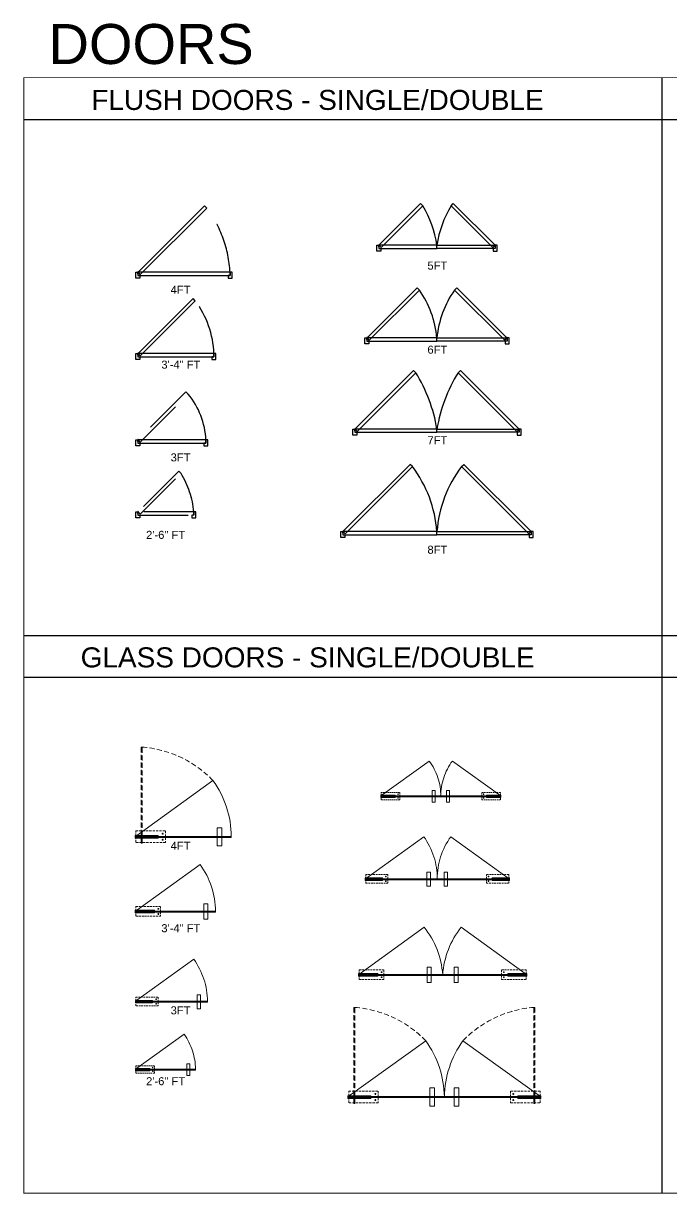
# Model space of a CAD drawing. Header units: inches. Extents: x 0 to 2128, y 0 to 649.
# Drawn here: x 1490 to 1814, y 64 to 648 of the extents above; entities that cross this region are included whole.
import ezdxf

# ---------------------------------------------------------------- set-up
doc = ezdxf.new("R2010")
doc.units = ezdxf.units.IN
doc.header["$MEASUREMENT"] = 0
doc.linetypes.add('DASHED', pattern=[0.75, 0.5, -0.25])
doc.linetypes.add('HIDDEN', pattern=[0.375, 0.25, -0.125])
doc.layers.add('Door_Glass', color=4, linetype='Continuous', lineweight=15)
doc.layers.add('I_Hardware', color=7, linetype='Continuous', lineweight=18)
doc.layers.add('Pline_Cut_Door & Window', color=6, linetype='Continuous')
doc.styles.add('ARIAL', font='arial.ttf')

# ---------------------------------------------------------------- blocks, each defined once
blk = doc.blocks.new('Fd 1')
at = {"linetype": 'HIDDEN', "ltscale": 100}
for p, q in [((1.12, 3.02), (1.13, 3.03)), ((1.13, 3.03), (1.68, 2.45)), ((1.72, 2.49), (1.16, 3.06)), ((1.68, 2.45), (1.72, 2.49))]:
    blk.add_line(p, q, dxfattribs=at)
at = {"linetype": 'HIDDEN', "ltscale": 500}
blk.add_lwpolyline([(2.14, 1.83), (35.36, 35.05), (34.22, 36.17), (1.01, 2.96), (2.14, 1.83)], dxfattribs=at)
at = {"linetype": 'HIDDEN', "ltscale": 100}
for points in [[(0, 3), (1, 3), (1, 1.4), (2, 1.4), (2, 0), (0, 0), (0, 3)], [(48, 3), (47, 3), (47, 1.4), (46, 1.4), (46, 0), (48, 0), (48, 3)]]:
    blk.add_lwpolyline(points, dxfattribs=at)
for points in [[(1.01, 2.2), (1.01, 3, 0.202929), (1, 3.03, 0.177405), (1.05, 3), (1.05, 2.2)], [(1.12, 2.2), (1.12, 3, -0.202929), (1.13, 3.03, -0.177405), (1.07, 3), (1.07, 2.2)]]:
    blk.add_lwpolyline(points, format="xyb", close=True, dxfattribs=at)
at = {"ltscale": 100}
blk.add_lwpolyline([(1.04, 1.4), (47, 1.4), (47, 3), (1, 3), (1, 1.44)], dxfattribs=at)
at = {"linetype": 'HIDDEN', "ltscale": 100}
for radius in [0.0895, 0.0273]:
    blk.add_circle((1.06, 3.09), radius, dxfattribs=at)
for centre, radius, start, end in [((-10.86, 0.13), 57.93, 2.84176, 37.07008), ((1.06, 3.09), 0.0895, 0.75686, 180.75686), ((1.06, 3.09), 0.0898, 180.89705, 308.19524), ((1.19, 3.09), 0.0382, 183.23875, 229.12357)]:
    blk.add_arc(centre, radius, start, end, dxfattribs=at)
blk = doc.blocks.new('Fd2')
at = {"linetype": 'HIDDEN', "ltscale": 500}
for p, q in [((1.12, 3.02), (1.13, 3.03)), ((1.13, 3.03), (1.68, 2.45)), ((1.72, 2.49), (1.16, 3.06)), ((1.68, 2.45), (1.72, 2.49))]:
    blk.add_line(p, q, dxfattribs=at)
for points in [[(2.14, 1.83), (29.71, 29.37), (28.57, 30.5), (1.01, 2.96), (2.14, 1.83)], [(0, 3), (1, 3), (1, 1.4), (2, 1.4), (2, 0), (0, 0), (0, 3)], [(1.04, 1.4), (39, 1.4), (39, 3), (1, 3), (1, 1.44)], [(40, 3), (39, 3), (39, 1.4), (38, 1.4), (38, 0), (40, 0), (40, 3)]]:
    blk.add_lwpolyline(points, dxfattribs=at)
for points in [[(1.01, 2.2), (1.01, 3, 0.202929), (1, 3.03, 0.177405), (1.05, 3), (1.05, 2.2)], [(1.12, 2.2), (1.12, 3, -0.202929), (1.13, 3.03, -0.177405), (1.07, 3), (1.07, 2.2)]]:
    blk.add_lwpolyline(points, format="xyb", close=True, dxfattribs=at)
for radius in [0.0895, 0.0273]:
    blk.add_circle((1.06, 3.09), radius, dxfattribs=at)
at = {"linetype": 'HIDDEN', "ltscale": 100}
blk.add_arc((-8.11, 1.22), 47.15, 2.15887, 36.65494, dxfattribs=at)
at = {"linetype": 'HIDDEN', "ltscale": 500}
for centre, radius, start, end in [((1.06, 3.09), 0.0895, 0.75686, 180.75686), ((1.06, 3.09), 0.0898, 180.89705, 308.19524), ((1.19, 3.09), 0.0382, 183.23875, 229.12357)]:
    blk.add_arc(centre, radius, start, end, dxfattribs=at)
blk = doc.blocks.new('Fd3')
at = {"linetype": 'HIDDEN', "ltscale": 100}
for p, q in [((1.12, 3.02), (1.13, 3.03)), ((1.13, 3.03), (1.68, 2.45)), ((1.72, 2.49), (1.16, 3.06)), ((1.68, 2.45), (1.72, 2.49))]:
    blk.add_line(p, q, dxfattribs=at)
for points in [[(2.14, 1.83), (26.18, 25.89), (25.04, 27.01), (1.01, 2.96), (2.14, 1.83)], [(0, 3), (1, 3), (1, 1.4), (2, 1.4), (2, 0), (0, 0), (0, 3)], [(36, 3), (35, 3), (35, 1.4), (34, 1.4), (34, 0), (36, 0), (36, 3)]]:
    blk.add_lwpolyline(points, dxfattribs=at)
for points in [[(1.01, 2.2), (1.01, 3, 0.202929), (1, 3.03, 0.177405), (1.05, 3), (1.05, 2.2)], [(1.12, 2.2), (1.12, 3, -0.202929), (1.13, 3.03, -0.177405), (1.07, 3), (1.07, 2.2)]]:
    blk.add_lwpolyline(points, format="xyb", close=True, dxfattribs=at)
at = {"ltscale": 100}
blk.add_lwpolyline([(1.04, 1.4), (35, 1.4), (35, 3), (1, 3), (1, 1.44)], dxfattribs=at)
at = {"linetype": 'HIDDEN', "ltscale": 100}
for radius in [0.0895, 0.0273]:
    blk.add_circle((1.06, 3.09), radius, dxfattribs=at)
for centre, radius, start, end in [((-3.6, 1.27), 38.64, 2.56989, 39.58162), ((1.06, 3.09), 0.0895, 0.75686, 180.75686), ((1.06, 3.09), 0.0898, 180.89705, 308.19524), ((1.19, 3.09), 0.0382, 183.23875, 229.12357)]:
    blk.add_arc(centre, radius, start, end, dxfattribs=at)
blk = doc.blocks.new('Fd4')
at = {"linetype": 'HIDDEN', "ltscale": 100}
for p, q in [((1.12, 3.02), (1.13, 3.03)), ((1.13, 3.03), (1.68, 2.45)), ((1.72, 2.49), (1.16, 3.06)), ((1.68, 2.45), (1.72, 2.49))]:
    blk.add_line(p, q, dxfattribs=at)
for points in [[(2.14, 1.83), (22.53, 22.25), (21.39, 23.37), (1.01, 2.96), (2.14, 1.83)], [(0, 3), (1, 3), (1, 1.4), (2, 1.4), (2, 0), (0, 0), (0, 3)], [(1.04, 1.4), (29, 1.4), (29, 3), (1, 3), (1, 1.44)], [(30, 3), (29, 3), (29, 1.4), (28, 1.4), (28, 0), (30, 0), (30, 3)]]:
    blk.add_lwpolyline(points, dxfattribs=at)
for points in [[(1.01, 2.2), (1.01, 3, 0.202929), (1, 3.03, 0.177405), (1.05, 3), (1.05, 2.2)], [(1.12, 2.2), (1.12, 3, -0.202929), (1.13, 3.03, -0.177405), (1.07, 3), (1.07, 2.2)]]:
    blk.add_lwpolyline(points, format="xyb", close=True, dxfattribs=at)
for radius in [0.0895, 0.0273]:
    blk.add_circle((1.06, 3.09), radius, dxfattribs=at)
for centre, radius, start, end in [((-17.36, -1.88), 46.62, 6.01257, 31.17041), ((1.06, 3.09), 0.0895, 0.75686, 180.75686), ((1.06, 3.09), 0.0898, 180.89705, 308.19524), ((1.19, 3.09), 0.0382, 183.23875, 229.12357)]:
    blk.add_arc(centre, radius, start, end, dxfattribs=at)
blk = doc.blocks.new('Fd 5')
for p, q in [((1.12, 3.02), (1.13, 3.03)), ((1.13, 3.03), (1.68, 2.45)), ((1.72, 2.49), (1.16, 3.06)), ((1.68, 2.45), (1.72, 2.49)), ((58.28, 2.49), (58.84, 3.06)), ((58.32, 2.45), (58.28, 2.49)), ((58.87, 3.03), (58.32, 2.45)), ((58.88, 3.02), (58.87, 3.03))]:
    blk.add_line(p, q)
for points in [[(2.14, 1.83), (22.97, 22.68), (21.83, 23.8), (1.01, 2.96), (2.14, 1.83)], [(57.86, 1.83), (37.03, 22.68), (38.17, 23.8), (58.99, 2.96), (57.86, 1.83)], [(0, 3), (1, 3), (1, 1.4), (2, 1.4), (2, 0), (0, 0), (0, 3)], [(1, 1.42), (30, 1.4), (30, 3), (1, 2.98), (1, 1.42)], [(59, 1.42), (30, 1.4), (30, 3), (59, 2.98), (59, 1.42)], [(60, 3), (59, 3), (59, 1.4), (58, 1.4), (58, 0), (60, 0), (60, 3)]]:
    blk.add_lwpolyline(points)
for points in [[(1.01, 2.2), (1.01, 3, 0.202929), (1, 3.03, 0.177405), (1.05, 3), (1.05, 2.2)], [(1.12, 2.2), (1.12, 3, -0.202929), (1.13, 3.03, -0.177405), (1.07, 3), (1.07, 2.2)], [(58.88, 2.2), (58.88, 3, 0.202929), (58.87, 3.03, 0.177405), (58.93, 3), (58.93, 2.2)], [(58.99, 2.2), (58.99, 3, -0.202929), (59, 3.03, -0.177405), (58.95, 3), (58.95, 2.2)]]:
    blk.add_lwpolyline(points, format="xyb", close=True)
for centre, radius in [((1.06, 3.09), 0.0895), ((1.06, 3.09), 0.0273), ((58.94, 3.09), 0.0895), ((58.94, 3.09), 0.0273)]:
    blk.add_circle(centre, radius)
for centre, radius, start, end in [((-23.3, -4.92), 53.88, 8.41043, 30.8142), ((83.3, -4.92), 53.88, 149.1858, 171.58957), ((1.06, 3.09), 0.0895, 0.75686, 180.75686), ((1.06, 3.09), 0.0898, 180.89705, 308.19524), ((1.19, 3.09), 0.0382, 183.23875, 229.12357), ((58.81, 3.09), 0.0382, 310.87643, 356.76125), ((58.94, 3.09), 0.0895, 359.24314, 179.24314), ((58.94, 3.09), 0.0898, 231.80476, 359.10295)]:
    blk.add_arc(centre, radius, start, end)
blk = doc.blocks.new('Fd 6')
for p, q in [((1.12, 3.02), (1.13, 3.03)), ((1.13, 3.03), (1.68, 2.45)), ((1.72, 2.49), (1.16, 3.06)), ((1.68, 2.45), (1.72, 2.49)), ((70.28, 2.49), (70.84, 3.06)), ((70.32, 2.45), (70.28, 2.49)), ((70.87, 3.03), (70.32, 2.45)), ((70.88, 3.02), (70.87, 3.03))]:
    blk.add_line(p, q)
for points in [[(2.14, 1.83), (27.24, 26.94), (26.1, 28.06), (1.01, 2.96), (2.14, 1.83)], [(69.86, 1.83), (44.76, 26.94), (45.9, 28.06), (70.99, 2.96), (69.86, 1.83)], [(0, 3), (1, 3), (1, 1.4), (2, 1.4), (2, 0), (0, 0), (0, 3)], [(1.04, 1.4), (36, 1.4), (36, 3), (1, 3), (1, 1.44)], [(70.96, 1.4), (36, 1.4), (36, 3), (71, 3), (71, 1.44)], [(72, 3), (71, 3), (71, 1.4), (70, 1.4), (70, 0), (72, 0), (72, 3)]]:
    blk.add_lwpolyline(points)
for points in [[(1.01, 2.2), (1.01, 3, 0.202929), (1, 3.03, 0.177405), (1.05, 3), (1.05, 2.2)], [(1.12, 2.2), (1.12, 3, -0.202929), (1.13, 3.03, -0.177405), (1.07, 3), (1.07, 2.2)], [(70.88, 2.2), (70.88, 3, 0.202929), (70.87, 3.03, 0.177405), (70.93, 3), (70.93, 2.2)], [(70.99, 2.2), (70.99, 3, -0.202929), (71, 3.03, -0.177405), (70.95, 3), (70.95, 2.2)]]:
    blk.add_lwpolyline(points, format="xyb", close=True)
for centre, radius in [((1.06, 3.09), 0.0895), ((1.06, 3.09), 0.0273), ((70.94, 3.09), 0.0895), ((70.94, 3.09), 0.0273)]:
    blk.add_circle(centre, radius)
for centre, radius, start, end in [((-13.84, -1.66), 50.06, 5.34659, 34.84949), ((85.84, -1.66), 50.06, 145.15051, 174.65341), ((1.06, 3.09), 0.0895, 0.75686, 180.75686), ((1.06, 3.09), 0.0898, 180.89705, 308.19524), ((1.19, 3.09), 0.0382, 183.23875, 229.12357), ((70.81, 3.09), 0.0382, 310.87643, 356.76125), ((70.94, 3.09), 0.0895, 359.24314, 179.24314), ((70.94, 3.09), 0.0898, 231.80476, 359.10295)]:
    blk.add_arc(centre, radius, start, end)
blk = doc.blocks.new('Fd 7')
for p, q in [((1.12, 3.02), (1.13, 3.03)), ((1.13, 3.03), (1.68, 2.45)), ((1.72, 2.49), (1.16, 3.06)), ((1.68, 2.45), (1.72, 2.49)), ((82.28, 2.49), (82.84, 3.06)), ((82.32, 2.45), (82.28, 2.49)), ((82.87, 3.03), (82.32, 2.45)), ((82.88, 3.02), (82.87, 3.03))]:
    blk.add_line(p, q)
for points in [[(2.14, 1.83), (31.46, 31.16), (30.32, 32.28), (1.01, 2.96), (2.14, 1.83)], [(81.86, 1.83), (52.54, 31.16), (53.68, 32.28), (82.99, 2.96), (81.86, 1.83)], [(0, 3), (1, 3), (1, 1.4), (2, 1.4), (2, 0), (0, 0), (0, 3)], [(1.04, 1.4), (42, 1.4), (42, 3), (1, 3), (1, 1.44)], [(82.96, 1.4), (42, 1.4), (42, 3), (83, 3), (83, 1.44)], [(84, 3), (83, 3), (83, 1.4), (82, 1.4), (82, 0), (84, 0), (84, 3)]]:
    blk.add_lwpolyline(points)
for points in [[(1.01, 2.2), (1.01, 3, 0.202929), (1, 3.03, 0.177405), (1.05, 3), (1.05, 2.2)], [(1.12, 2.2), (1.12, 3, -0.202929), (1.13, 3.03, -0.177405), (1.07, 3), (1.07, 2.2)], [(82.88, 2.2), (82.88, 3, 0.202929), (82.87, 3.03, 0.177405), (82.93, 3), (82.93, 2.2)], [(82.99, 2.2), (82.99, 3, -0.202929), (83, 3.03, -0.177405), (82.95, 3), (82.95, 2.2)]]:
    blk.add_lwpolyline(points, format="xyb", close=True)
for centre, radius in [((1.06, 3.09), 0.0895), ((1.06, 3.09), 0.0273), ((82.94, 3.09), 0.0895), ((82.94, 3.09), 0.0273)]:
    blk.add_circle(centre, radius)
for centre, radius, start, end in [((-34.35, -9.54), 77.37, 9.32551, 31.73231), ((118.35, -9.54), 77.37, 148.26769, 170.67449), ((1.06, 3.09), 0.0895, 0.75686, 180.75686), ((1.06, 3.09), 0.0898, 180.89705, 308.19524), ((1.19, 3.09), 0.0382, 183.23875, 229.12357), ((82.81, 3.09), 0.0382, 310.87643, 356.76125), ((82.94, 3.09), 0.0895, 359.24314, 179.24314), ((82.94, 3.09), 0.0898, 231.80476, 359.10295)]:
    blk.add_arc(centre, radius, start, end)
blk = doc.blocks.new('Fd 8')
for p, q in [((1.12, 3.02), (1.13, 3.03)), ((1.13, 3.03), (1.68, 2.45)), ((1.72, 2.49), (1.16, 3.06)), ((1.68, 2.45), (1.72, 2.49)), ((94.28, 2.49), (94.84, 3.06)), ((94.32, 2.45), (94.28, 2.49)), ((94.87, 3.03), (94.32, 2.45)), ((94.88, 3.02), (94.87, 3.03))]:
    blk.add_line(p, q)
for points in [[(2.14, 1.83), (35.75, 35.44), (34.61, 36.56), (1.01, 2.96), (2.14, 1.83)], [(93.86, 1.83), (60.25, 35.44), (61.39, 36.56), (94.99, 2.96), (93.86, 1.83)], [(0, 3), (1, 3), (1, 1.4), (2, 1.4), (2, 0), (0, 0), (0, 3)], [(1.04, 1.4), (48, 1.4), (48, 3), (1, 3), (1, 1.44)], [(94.96, 1.4), (48, 1.4), (48, 3), (95, 3), (95, 1.44)], [(96, 3), (95, 3), (95, 1.4), (94, 1.4), (94, 0), (96, 0), (96, 3)]]:
    blk.add_lwpolyline(points)
for points in [[(1.01, 2.2), (1.01, 3, 0.202929), (1, 3.03, 0.177405), (1.05, 3), (1.05, 2.2)], [(1.12, 2.2), (1.12, 3, -0.202929), (1.13, 3.03, -0.177405), (1.07, 3), (1.07, 2.2)], [(94.88, 2.2), (94.88, 3, 0.202929), (94.87, 3.03, 0.177405), (94.93, 3), (94.93, 2.2)], [(94.99, 2.2), (94.99, 3, -0.202929), (95, 3.03, -0.177405), (94.95, 3), (94.95, 2.2)]]:
    blk.add_lwpolyline(points, format="xyb", close=True)
for centre, radius in [((1.06, 3.09), 0.0895), ((1.06, 3.09), 0.0273), ((94.94, 3.09), 0.0895), ((94.94, 3.09), 0.0273)]:
    blk.add_circle(centre, radius)
for centre, radius, start, end in [((-13.44, -1.68), 61.62, 4.35334, 37.0366), ((109.44, -1.68), 61.62, 142.9634, 175.64666), ((1.06, 3.09), 0.0895, 0.75686, 180.75686), ((1.06, 3.09), 0.0898, 180.89705, 308.19524), ((1.19, 3.09), 0.0382, 183.23875, 229.12357), ((94.81, 3.09), 0.0382, 310.87643, 356.76125), ((94.94, 3.09), 0.0895, 359.24314, 179.24314), ((94.94, 3.09), 0.0898, 231.80476, 359.10295)]:
    blk.add_arc(centre, radius, start, end)
blk = doc.blocks.new('FS')
at = {"linetype": 'HIDDEN', "ltscale": 30}
for p, q in [((61, 1), (53, 1)), ((63, 3), (63, 11)), ((65, 1), (73, 1)), ((65, 1), (73, 1)), ((297, 34), (289, 34)), ((299, 37), (299, 44)), ((299, 32), (299, 25)), ((301, 34), (309, 34)), ((301, 34), (309, 34)), ((63, -1), (63, -9)), ((297, -34), (289, -34)), ((299, -32), (299, -25)), ((299, -37), (299, -44)), ((301, -34), (309, -34)), ((301, -34), (309, -34))]:
    blk.add_line(p, q, dxfattribs=at)
at = {"linetype": 'HIDDEN', "ltscale": 100}
blk.add_lwpolyline([(329, -64), (329, 64), (0, 64), (0, -64), (329, -64)], dxfattribs=at)
at = {"linetype": 'HIDDEN', "ltscale": 30}
for centre, radius in [((63, 1), 7.5), ((299, 34), 5), ((299, -34), 5)]:
    blk.add_circle(centre, radius, dxfattribs=at)
blk = doc.blocks.new('Glass Door 1')
at = {"linetype": 'HIDDEN', "ltscale": 200}
blk.add_line((-0.23, 3.08, 0), (38.49, 30.96, 0), dxfattribs=at)
for p, q in [((-0.35, 3.18, 0), (11.05, 3.18, 0)), ((-0.35, 2.47, 0), (11.05, 2.47, 0))]:
    blk.add_line(p, q)
at = {"linetype": 'HIDDEN', "ltscale": 30}
for p, q in [((2.73, 2.84), (2.39, 2.84)), ((2.82, 2.93), (2.82, 3.27)), ((2.82, 2.93), (2.82, 3.27)), ((2.82, 2.74), (2.82, 2.41)), ((2.91, 2.84), (3.25, 2.84))]:
    blk.add_line(p, q, dxfattribs=at)
at = {"linetype": 'DASHED', "ltscale": 5, "elevation": 0}
blk.add_lwpolyline([(2.71, -0.34), (2.94, -0.34), (3.08, -0.21), (3.08, 47.54), (2.93, 47.66), (2.71, 47.66), (2.58, 47.54), (2.58, -0.21)], close=True, dxfattribs=at)
at = {"elevation": 0}
for points in [[(-0.35, 2.12), (-0.35, 3.54), (11.05, 3.54), (11.05, 3.08)], [(11.05, 2.58), (11.05, 2.12), (-0.35, 2.12)]]:
    blk.add_lwpolyline(points, dxfattribs=at)
blk.add_lwpolyline([(-0.35, 2.95), (-0.35, 2.72), (-0.23, 2.58), (47.52, 2.58), (47.65, 2.73), (47.65, 2.95), (47.52, 3.08), (-0.23, 3.08)], close=True, dxfattribs=at)
at = {"linetype": 'HIDDEN', "ltscale": 30}
blk.add_circle((2.82, 2.84), 0.336, dxfattribs=at)
at = {"linetype": 'DASHED', "ltscale": 5}
blk.add_arc((-1.07, -7.05, 0), 54.86, 43.87066, 85.82347, dxfattribs=at)
at = {"linetype": 'HIDDEN', "ltscale": 200}
blk.add_arc((-0.36, 2.76, 0), 48, 0.23051, 35.99349, dxfattribs=at)
at = {"layer": 'I_Hardware', "elevation": 0}
for points in [[(42.85, 3.08), (40.51, 3.08), (40.51, 7.4), (42.85, 7.4)], [(42.85, -1.74), (40.51, -1.74), (40.51, 2.58), (42.85, 2.58)]]:
    blk.add_lwpolyline(points, close=True, dxfattribs=at)
at = {"color": 7, "extrusion": (0, 0, -1), "xscale": 0.0447560013928568, "yscale": 0.0447560013928568, "zscale": -0.0447560013928568, "rotation": 180}
blk.add_blockref('FS', (0, 2.89), dxfattribs=at)
blk = doc.blocks.new('Glass Door 2')
at = {"linetype": 'HIDDEN', "ltscale": 200}
blk.add_line((-0.19, 2.58, 0), (32.1, 25.84, 0), dxfattribs=at)
for p, q in [((-0.3, 2.67, 0), (9.26, 2.67, 0)), ((-0.19, 2.58, 0), (-0.3, 2.47, 0)), ((-0.3, 2.47, 0), (-0.3, 2.21, 0)), ((-0.3, 2.21, 0), (-0.19, 2.08, 0)), ((-0.3, 1.99), (9.26, 1.99)), ((39.6, 2.58, 0), (-0.19, 2.58, 0)), ((-0.19, 2.08, 0), (39.6, 2.08, 0)), ((39.7, 2.47, 0), (39.6, 2.58, 0)), ((39.6, 2.08, 0), (39.7, 2.2, 0)), ((39.7, 2.2, 0), (39.7, 2.47, 0))]:
    blk.add_line(p, q)
at = {"elevation": 0}
blk.add_lwpolyline([(-0.3, 1.69), (-0.3, 2.96), (9.26, 2.96), (9.26, 2.58)], dxfattribs=at)
blk.add_lwpolyline([(9.26, 2.08), (9.26, 1.69), (-0.3, 1.69)])
at = {"linetype": 'HIDDEN', "ltscale": 200}
blk.add_arc((-0.51, 2.31, 0), 40.22, 0.23051, 35.80139, dxfattribs=at)
at = {"layer": 'I_Hardware', "elevation": 0}
for points in [[(35.9, 2.58), (33.94, 2.58), (33.94, 6.2), (35.9, 6.2)], [(35.9, -1.54), (33.94, -1.54), (33.94, 2.08), (35.9, 2.08)]]:
    blk.add_lwpolyline(points, close=True, dxfattribs=at)
at = {"color": 7, "extrusion": (0, 0, -1), "xscale": 0.0374961677131797, "yscale": 0.0374961677131797, "zscale": -0.0374961677131797, "rotation": 180}
blk.add_blockref('FS', (0, 2.42), dxfattribs=at)
blk = doc.blocks.new('Glass Door 3')
at = {"linetype": 'HIDDEN', "ltscale": 200}
blk.add_line((-0.17, 2.32, 0), (28.89, 23.25, 0), dxfattribs=at)
for p, q in [((-0.27, 2.4, 0), (8.34, 2.4, 0)), ((-0.17, 2.32, 0), (-0.27, 2.22, 0)), ((-0.27, 2.22, 0), (-0.27, 1.94, 0)), ((-0.27, 1.94, 0), (-0.17, 1.82, 0)), ((-0.27, 1.74, 0), (8.34, 1.74, 0)), ((35.64, 2.32, 0), (-0.17, 2.32, 0)), ((-0.17, 1.82, 0), (35.64, 1.82, 0)), ((35.73, 2.22, 0), (35.64, 2.32, 0)), ((35.64, 1.82, 0), (35.73, 1.95, 0)), ((35.73, 1.95, 0), (35.73, 2.22, 0))]:
    blk.add_line(p, q)
at = {"elevation": 0}
for points in [[(-0.27, 1.47), (-0.27, 2.67), (8.34, 2.67), (8.34, 2.32)], [(8.34, 1.82), (8.34, 1.47), (-0.27, 1.47)]]:
    blk.add_lwpolyline(points, dxfattribs=at)
at = {"linetype": 'HIDDEN', "ltscale": 200}
blk.add_arc((-0.46, 2.08, 0), 36.2, 0.23051, 35.80141, dxfattribs=at)
at = {"layer": 'I_Hardware', "elevation": 0}
for points in [[(32.31, 2.32), (30.54, 2.32), (30.54, 5.58), (32.31, 5.58)], [(32.31, -1.44), (30.54, -1.44), (30.54, 1.82), (32.31, 1.82)]]:
    blk.add_lwpolyline(points, close=True, dxfattribs=at)
at = {"color": 7, "extrusion": (0, 0, -1), "xscale": 0.0337465509460673, "yscale": 0.0337465509460673, "zscale": -0.0337465509460673, "rotation": 180}
blk.add_blockref('FS', (0, 2.18), dxfattribs=at)
blk = doc.blocks.new('Glass Door 4')
at = {"linetype": 'HIDDEN', "ltscale": 200}
blk.add_line((-0.14, 1.93, 0), (24.08, 19.38, 0), dxfattribs=at)
for p, q in [((-0.22, 2, 0), (6.95, 2, 0)), ((-0.14, 1.93, 0), (-0.22, 1.85, 0)), ((-0.22, 1.85, 0), (-0.22, 1.55, 0)), ((-0.22, 1.55, 0), (-0.14, 1.43, 0)), ((-0.22, 1.37, 0), (6.95, 1.37, 0)), ((29.7, 1.93, 0), (-0.14, 1.93, 0)), ((-0.14, 1.43, 0), (29.7, 1.43, 0)), ((29.78, 1.85, 0), (29.7, 1.93, 0)), ((29.7, 1.43, 0), (29.78, 1.57, 0)), ((29.78, 1.57, 0), (29.78, 1.85, 0))]:
    blk.add_line(p, q)
at = {"elevation": 0}
for points in [[(-0.22, 1.14), (-0.22, 2.22), (6.95, 2.22), (6.95, 1.93)], [(6.95, 1.43), (6.95, 1.14), (-0.22, 1.14)]]:
    blk.add_lwpolyline(points, dxfattribs=at)
at = {"linetype": 'HIDDEN', "ltscale": 200}
blk.add_arc((-0.39, 1.73, 0), 30.16, 0.23051, 35.8014, dxfattribs=at)
at = {"layer": 'I_Hardware', "elevation": 0}
for points in [[(26.92, 1.93), (25.45, 1.93), (25.45, 4.65), (26.92, 4.65)], [(26.92, -1.28), (25.45, -1.28), (25.45, 1.43), (26.92, 1.43)]]:
    blk.add_lwpolyline(points, close=True, dxfattribs=at)
at = {"color": 7, "extrusion": (0, 0, -1), "xscale": 0.0281221305642448, "yscale": 0.0281221305642448, "zscale": -0.0281221305642448, "rotation": 180}
blk.add_blockref('FS', (0, 1.81), dxfattribs=at)
blk = doc.blocks.new('Glass Door 5')
at = {"linetype": 'HIDDEN', "ltscale": 200}
for p, q in [((-0.14, 1.93, 0), (24.02, 19.33, 0)), ((59.7, 1.93, 0), (35.54, 19.33, 0))]:
    blk.add_line(p, q, dxfattribs=at)
for p, q in [((-0.22, 2, 0), (6.95, 2, 0)), ((-0.14, 1.93, 0), (-0.22, 1.85, 0)), ((-0.22, 1.85, 0), (-0.22, 1.55, 0)), ((-0.22, 1.55, 0), (-0.14, 1.43, 0)), ((-0.22, 1.37, 0), (6.95, 1.37, 0)), ((29.55, 1.93, 0), (-0.14, 1.93, 0)), ((-0.14, 1.43, 0), (29.57, 1.43, 0)), ((59.7, 1.43, 0), (29.98, 1.43, 0)), ((30, 1.93, 0), (59.7, 1.93, 0)), ((59.78, 2, 0), (52.61, 2, 0)), ((59.78, 1.37, 0), (52.61, 1.37, 0)), ((59.7, 1.93, 0), (59.78, 1.85, 0)), ((59.78, 1.55, 0), (59.7, 1.43, 0)), ((59.78, 1.85, 0), (59.78, 1.55, 0))]:
    blk.add_line(p, q)
at = {"elevation": 0}
for points in [[(-0.22, 1.14), (-0.22, 2.22), (6.95, 2.22), (6.95, 1.93)], [(6.95, 1.43), (6.95, 1.14), (-0.22, 1.14)], [(59.78, 1.14), (59.78, 2.22), (52.61, 2.22), (52.61, 1.93)], [(52.61, 1.43), (52.61, 1.14), (59.78, 1.14)]]:
    blk.add_lwpolyline(points, dxfattribs=at)
at = {"linetype": 'HIDDEN', "ltscale": 200}
for centre, start, end in [((0.43, 1.87, 0), 359.66165, 36.51732), ((59.13, 1.87, 0), 143.48268, 180.33835)]:
    blk.add_arc(centre, 29.35, start, end, dxfattribs=at)
for centre, start, end in [((29.52, 1.68, 0), 281.17851, 84.18489), ((30.03, 1.68, 0), 95.81511, 258.82149)]:
    blk.add_arc(centre, 0.253, start, end)
at = {"layer": 'I_Hardware', "elevation": 0}
for points in [[(26.92, 1.93), (25.45, 1.93), (25.45, 4.65), (26.92, 4.65)], [(26.92, -1.28), (25.45, -1.28), (25.45, 1.43), (26.92, 1.43)], [(32.63, 1.93), (34.1, 1.93), (34.1, 4.65), (32.63, 4.65)], [(32.63, -1.28), (34.1, -1.28), (34.1, 1.43), (32.63, 1.43)]]:
    blk.add_lwpolyline(points, close=True, dxfattribs=at)
at = {"color": 7, "extrusion": (0, 0, -1), "yscale": 0.0281221305642448, "zscale": -0.0281221305642448, "rotation": 180}
for p, xscale in [((0, 1.81), 0.0281221305642448), ((-59.55, 1.81), -0.0281221305642448)]:
    blk.add_blockref('FS', p, dxfattribs=dict(at, xscale=xscale))
blk = doc.blocks.new('Glass Door 6')
at = {"linetype": 'HIDDEN', "ltscale": 200}
for p, q in [((-0.17, 2.32, 0), (28.96, 23.3, 0)), ((71.64, 2.32, 0), (42.51, 23.3, 0))]:
    blk.add_line(p, q, dxfattribs=at)
for p, q in [((-0.27, 2.4, 0), (8.34, 2.4, 0)), ((-0.17, 2.32, 0), (-0.27, 2.22, 0)), ((-0.27, 2.22, 0), (-0.27, 1.94, 0)), ((-0.27, 1.94, 0), (-0.17, 1.82, 0)), ((-0.27, 1.74, 0), (8.34, 1.74, 0)), ((35.64, 2.32, 0), (-0.17, 2.32, 0)), ((-0.17, 1.82, 0), (35.64, 1.82, 0)), ((35.73, 2.22, 0), (35.64, 2.32, 0)), ((35.64, 1.82, 0), (35.73, 1.95, 0)), ((35.73, 2.32, 0), (35.73, 2.32, 0)), ((35.73, 2.22, 0), (35.83, 2.32, 0)), ((35.73, 2.32, 0), (35.73, 2.32, 0)), ((35.73, 2.22, 0), (35.73, 1.95, 0)), ((35.73, 2.22, 0), (35.73, 1.95, 0)), ((35.83, 1.82, 0), (35.73, 1.95, 0)), ((35.83, 2.32, 0), (71.64, 2.32, 0)), ((71.64, 1.82, 0), (35.83, 1.82, 0)), ((71.73, 2.4, 0), (63.13, 2.4, 0)), ((71.73, 1.74, 0), (63.13, 1.74, 0)), ((71.64, 2.32, 0), (71.73, 2.22, 0)), ((71.73, 1.94, 0), (71.64, 1.82, 0)), ((71.73, 2.22, 0), (71.73, 1.94, 0))]:
    blk.add_line(p, q)
at = {"elevation": 0}
for points in [[(-0.27, 1.47), (-0.27, 2.67), (8.34, 2.67), (8.34, 2.32)], [(8.34, 1.82), (8.34, 1.47), (-0.27, 1.47)], [(71.73, 1.47), (71.73, 2.67), (63.13, 2.67), (63.13, 2.32)], [(63.13, 1.82), (63.13, 1.47), (71.73, 1.47)]]:
    blk.add_lwpolyline(points, dxfattribs=at)
at = {"linetype": 'HIDDEN', "ltscale": 200}
for centre, start, end in [((0.51, 2.53, 0), 359.51071, 36.13578), ((70.96, 2.53, 0), 143.86422, 180.48929)]:
    blk.add_arc(centre, 35.23, start, end, dxfattribs=at)
at = {"layer": 'I_Hardware', "elevation": 0}
for points in [[(32.31, 2.32), (30.54, 2.32), (30.54, 5.58), (32.31, 5.58)], [(32.31, -1.44), (30.54, -1.44), (30.54, 1.82), (32.31, 1.82)], [(39.16, 2.32), (40.92, 2.32), (40.92, 5.58), (39.16, 5.58)], [(39.16, -1.44), (40.92, -1.44), (40.92, 1.82), (39.16, 1.82)]]:
    blk.add_lwpolyline(points, close=True, dxfattribs=at)
at = {"color": 7, "extrusion": (0, 0, -1), "yscale": 0.0337465509460673, "zscale": -0.0337465509460673, "rotation": 180}
for p, xscale in [((0, 2.18), 0.0337465509460673), ((-71.47, 2.18), -0.0337465509460673)]:
    blk.add_blockref('FS', p, dxfattribs=dict(at, xscale=xscale))
blk = doc.blocks.new('Glass Door 7')
at = {"linetype": 'HIDDEN', "ltscale": 200}
for p, q in [((-0.19, 2.58, 0), (32.43, 26.1, 0)), ((83.6, 2.58, 0), (50.98, 26.1, 0))]:
    blk.add_line(p, q, dxfattribs=at)
for p, q in [((-0.3, 2.67, 0), (9.26, 2.67, 0)), ((-0.19, 2.58, 0), (-0.3, 2.47, 0)), ((-0.3, 2.47, 0), (-0.3, 2.21, 0)), ((-0.3, 2.21, 0), (-0.19, 2.08, 0)), ((-0.3, 1.99), (9.26, 1.99)), ((41.6, 2.58, 0), (-0.19, 2.58, 0)), ((-0.19, 2.08, 0), (41.6, 2.08, 0)), ((41.7, 2.47, 0), (41.6, 2.58, 0)), ((41.6, 2.08, 0), (41.7, 2.2, 0)), ((41.7, 2.47, 0), (41.81, 2.58, 0)), ((41.7, 2.2, 0), (41.7, 2.47, 0)), ((41.7, 2.2, 0), (41.7, 2.47, 0)), ((41.81, 2.08, 0), (41.7, 2.2, 0)), ((41.81, 2.58, 0), (83.6, 2.58, 0)), ((83.6, 2.08, 0), (41.81, 2.08, 0)), ((83.7, 2.67, 0), (74.15, 2.67, 0)), ((83.7, 1.99), (74.15, 1.99)), ((83.6, 2.58, 0), (83.7, 2.47, 0)), ((83.7, 2.21, 0), (83.6, 2.08, 0)), ((83.7, 2.47, 0), (83.7, 2.21, 0))]:
    blk.add_line(p, q)
at = {"elevation": 0}
for points in [[(-0.3, 1.69), (-0.3, 2.96), (9.26, 2.96), (9.26, 2.58)], [(83.7, 1.69), (83.7, 2.96), (74.15, 2.96), (74.15, 2.58)]]:
    blk.add_lwpolyline(points, dxfattribs=at)
for points in [[(9.26, 2.08), (9.26, 1.69), (-0.3, 1.69)], [(74.15, 2.08), (74.15, 1.69), (83.7, 1.69)]]:
    blk.add_lwpolyline(points)
at = {"linetype": 'HIDDEN', "ltscale": 200}
for centre, start, end in [((-0.64, -0.52, 0), 4.04286, 38.83486), ((84.04, -0.52, 0), 141.16514, 175.95714)]:
    blk.add_arc(centre, 42.45, start, end, dxfattribs=at)
at = {"layer": 'I_Hardware', "elevation": 0}
for points in [[(35.9, 2.58), (33.94, 2.58), (33.94, 6.2), (35.9, 6.2)], [(47.51, 2.58), (49.47, 2.58), (49.47, 6.2), (47.51, 6.2)], [(35.9, -1.54), (33.94, -1.54), (33.94, 2.08), (35.9, 2.08)], [(47.51, -1.54), (49.47, -1.54), (49.47, 2.08), (47.51, 2.08)]]:
    blk.add_lwpolyline(points, close=True, dxfattribs=at)
at = {"color": 7, "extrusion": (0, 0, -1), "yscale": 0.0374961677131797, "zscale": -0.0374961677131797, "rotation": 180}
for p, xscale in [((0, 2.42), 0.0374961677131797), ((-83.41, 2.42), -0.0374961677131797)]:
    blk.add_blockref('FS', p, dxfattribs=dict(at, xscale=xscale))
blk = doc.blocks.new('Glass Door 8')
at = {"linetype": 'HIDDEN', "ltscale": 200}
for p, q in [((-0.23, 3.08, 0), (38.49, 30.96, 0)), ((95.77, 3.08, 0), (57.06, 30.96, 0))]:
    blk.add_line(p, q, dxfattribs=at)
for p, q in [((-0.35, 3.18, 0), (11.05, 3.18, 0)), ((-0.23, 3.08, 0), (-0.35, 2.95, 0)), ((-0.35, 2.95, 0), (-0.35, 2.72, 0)), ((-0.35, 2.72, 0), (-0.23, 2.58, 0)), ((-0.35, 2.47, 0), (11.05, 2.47, 0)), ((47.65, 3.08, 0), (-0.23, 3.08, 0)), ((-0.23, 2.58, 0), (47.65, 2.58, 0)), ((47.77, 2.95, 0), (47.65, 3.08, 0)), ((47.65, 2.58, 0), (47.77, 2.73, 0)), ((47.77, 2.95, 0), (47.9, 3.08, 0)), ((47.77, 2.73, 0), (47.77, 2.95, 0)), ((47.77, 2.73, 0), (47.77, 2.95, 0)), ((47.9, 2.58, 0), (47.77, 2.73, 0)), ((47.9, 3.08, 0), (95.77, 3.08, 0)), ((95.77, 2.58, 0), (47.9, 2.58, 0)), ((95.9, 3.18, 0), (84.49, 3.18, 0)), ((95.9, 2.47, 0), (84.49, 2.47, 0)), ((95.77, 3.08, 0), (95.9, 2.95, 0)), ((95.9, 2.72, 0), (95.77, 2.58, 0)), ((95.9, 2.95, 0), (95.9, 2.72, 0))]:
    blk.add_line(p, q)
at = {"linetype": 'HIDDEN', "ltscale": 30}
for p, q in [((2.73, 2.84), (2.39, 2.84)), ((2.82, 2.93), (2.82, 3.27)), ((2.82, 2.93), (2.82, 3.27)), ((2.82, 2.74), (2.82, 2.41)), ((2.91, 2.84), (3.25, 2.84)), ((92.63, 2.84), (92.3, 2.84)), ((92.73, 2.93), (92.73, 3.27)), ((92.73, 2.93), (92.73, 3.27)), ((92.73, 2.74), (92.73, 2.41)), ((92.82, 2.84), (93.16, 2.84))]:
    blk.add_line(p, q, dxfattribs=at)
at = {"linetype": 'DASHED', "ltscale": 5, "elevation": 0}
for points in [[(2.71, -0.34), (2.94, -0.34), (3.08, -0.21), (3.08, 47.54), (2.93, 47.66), (2.71, 47.66), (2.58, 47.54), (2.58, -0.21)], [(92.84, -0.34), (92.61, -0.34), (92.47, -0.21), (92.47, 47.54), (92.62, 47.66), (92.84, 47.66), (92.97, 47.54), (92.97, -0.21)]]:
    blk.add_lwpolyline(points, close=True, dxfattribs=at)
at = {"elevation": 0}
for points in [[(-0.35, 2.12), (-0.35, 3.54), (11.05, 3.54), (11.05, 3.08)], [(11.05, 2.58), (11.05, 2.12), (-0.35, 2.12)], [(95.9, 2.12), (95.9, 3.54), (84.49, 3.54), (84.49, 3.08)], [(84.49, 2.58), (84.49, 2.12), (95.9, 2.12)]]:
    blk.add_lwpolyline(points, dxfattribs=at)
at = {"linetype": 'HIDDEN', "ltscale": 30}
for centre in [(2.82, 2.84), (92.73, 2.84)]:
    blk.add_circle(centre, 0.336, dxfattribs=at)
at = {"linetype": 'DASHED', "ltscale": 5}
for centre, start, end in [((-1.07, -7.05, 0), 43.87066, 85.82347), ((96.62, -7.05, 0), 94.17653, 136.12934)]:
    blk.add_arc(centre, 54.86, start, end, dxfattribs=at)
at = {"linetype": 'HIDDEN', "ltscale": 200}
for centre, start, end in [((-1.58, 2.13, 0), 0.95032, 35.74538), ((97.13, 2.13, 0), 144.25462, 179.04968)]:
    blk.add_arc(centre, 49.36, start, end, dxfattribs=at)
at = {"layer": 'I_Hardware', "elevation": 0}
for points in [[(42.85, 3.08), (40.51, 3.08), (40.51, 7.4), (42.85, 7.4)], [(52.7, 3.08), (55.04, 3.08), (55.04, 7.4), (52.7, 7.4)], [(42.85, -1.74), (40.51, -1.74), (40.51, 2.58), (42.85, 2.58)], [(52.7, -1.74), (55.04, -1.74), (55.04, 2.58), (52.7, 2.58)]]:
    blk.add_lwpolyline(points, close=True, dxfattribs=at)
at = {"color": 7, "extrusion": (0, 0, -1), "yscale": 0.0447560013928568, "zscale": -0.0447560013928568, "rotation": 180}
for p, xscale in [((0, 2.89), 0.0447560013928568), ((-95.55, 2.89), -0.0447560013928568)]:
    blk.add_blockref('FS', p, dxfattribs=dict(at, xscale=xscale))

msp = doc.modelspace()

# ---------------------------------------------------------------- linework, layer by layer
for p, q in [((1809.04, 621.06), (1809.04, 63.75)), ((1490.58, 600.17), (2127.49, 600.17)), ((1490.58, 342.41), (2127.49, 342.41)), ((1490.58, 321.52), (2127.49, 321.52))]:
    msp.add_line(p, q)
at = {"const_width": 0.453}
msp.add_lwpolyline([(1490.58, 621.06), (2127.49, 621.06), (2127.49, 63.75), (1490.58, 63.75)], close=True, dxfattribs=at)

# ---------------------------------------------------------------- block references
at = {"layer": 'Door_Glass'}
for name, p in [('Glass Door 1', (1546.51, 238.93)), ('Glass Door 5', (1668.98, 260.31, 0)), ('Glass Door 6', (1661.26, 218.54)), ('Glass Door 2', (1546.51, 202.09)), ('Glass Door 7', (1658, 170.47, 0)), ('Glass Door 3', (1546.51, 157.33)), ('Glass Door 8', (1652.76, 108.9, 0)), ('Glass Door 4', (1546.51, 123.76))]:
    msp.add_blockref(name, p, dxfattribs=at)
at = {"layer": 'Pline_Cut_Door & Window'}
for name, p in [('Fd 1', (1546.51, 520.79)), ('Fd 5', (1666.83, 534.35)), ('Fd 6', (1660.83, 487.99)), ('Fd2', (1546.48, 480.17)), ('Fd 7', (1654.83, 442.47)), ('Fd3', (1546.48, 437.04)), ('Fd 8', (1648.83, 391.3)), ('Fd4', (1546.51, 401.1))]:
    msp.add_blockref(name, p, dxfattribs=at)

# ---------------------------------------------------------------- texts
at = {"linetype": 'ByBlock', "lineweight": 5, "attachment_point": 1, "style": 'ARIAL'}
for s, width, insert, char_height in [('{\\C7;DOORS}', 301.9092, (1502.91, 647.85), 20), ('{\\C7;FLUSH DOORS - SINGLE/DOUBLE\\P      }', 14922.8203, (1524.24, 614.92), 10), ('{\\C7;5FT}', 1446.1581, (1692.08, 529.15), 4), ('{\\C7;4FT}', 1446.1581, (1563.85, 517.09), 4), ('{\\C7;6FT}', 1446.1581, (1692.08, 487.16), 4), ('{\\C7;3\'-4" FT}', 1446.1581, (1559.22, 479.67), 4), ('{\\C7;7FT}', 1446.1581, (1692.08, 441.9), 4), ('{\\C7;3FT}', 1446.1581, (1563.85, 433.33), 4), ('{\\C7;2\'-6" FT}', 1446.1581, (1551.6, 394.63), 4), ('{\\C7;8FT}', 1446.1581, (1692.08, 387.2), 4), ('{\\C7;GLASS DOORS - SINGLE/DOUBLE\\P      }', 14922.8203, (1518.93, 336.42), 10), ('{\\C7;4FT}', 1446.1581, (1563.85, 239.32), 4), ('{\\C7;3\'-4" FT}', 1446.1581, (1559.22, 198.12), 4), ('{\\C7;3FT}', 1446.1581, (1563.85, 157.07), 4), ('{\\C7;2\'-6" FT}', 1446.1581, (1551.6, 121.67), 4)]:
    msp.add_mtext_dynamic_manual_height_columns(s, width=width, gutter_width=1, heights=[0], dxfattribs=dict(at, insert=insert, char_height=char_height))

doc.saveas('drawing.dxf')
